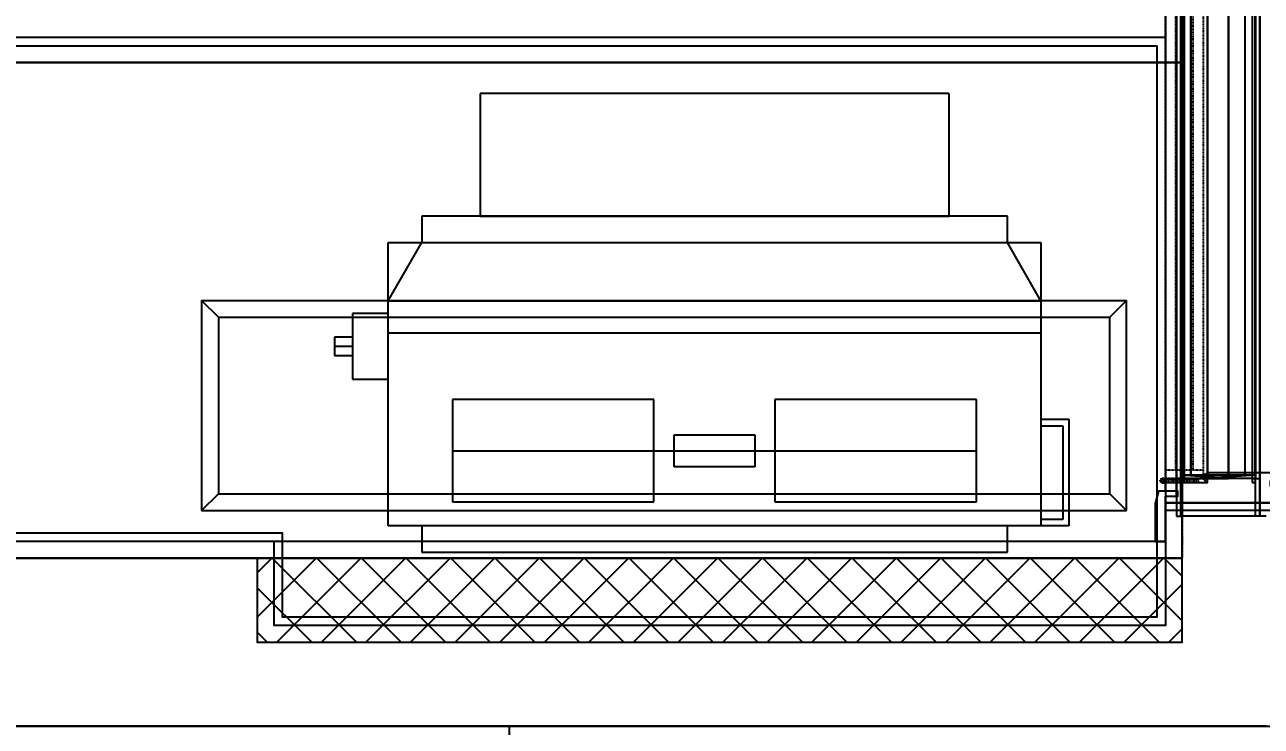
# Model space of a CAD drawing. Extents: x 11992 to 29481, y -6727 to 6811.
# Drawn here: x 15823 to 17294, y 431 to 1266 of the extents above; entities that cross this region are included whole.
import ezdxf

# ---------------------------------------------------------------- set-up
doc = ezdxf.new("R2010")
doc.units = 0
doc.header["$MEASUREMENT"] = 0
for name, pattern in [('ACAD_ISO03W100', [30, 12, -18]), ('DASH', [0.35, 0.25, -0.1]), ('DASHED', [19.05, 12.7, -6.35])]:
    doc.linetypes.add(name, pattern=pattern)
doc.layers.get('0').update_dxf_attribs({"color": 8, "linetype": 'CONTINUOUS'})
for name, color, linetype in [('DQ-BEAM-DASH', 8, 'DASHED'), ('FF-DOOR【门】', 8, 'CONTINUOUS'), ('FF-DOOR【门套】', 8, 'CONTINUOUS'), ('FF-FINISH【完成面】', 8, 'CONTINUOUS'), ('mat', 8, 'CONTINUOUS'), ('RC-FIN', 8, 'CONTINUOUS'), ('WALL', 8, 'CONTINUOUS')]:
    doc.layers.add(name, color=color, linetype=linetype)

# ---------------------------------------------------------------- blocks, each defined once
blk = doc.blocks.new('锁具横_现代风格')
at = {"layer": 'mat', "color": 252, "linetype": 'ACAD_ISO03W100', "ltscale": 2}
for p, q in [((-4099.2, 1604.7), (-4099.2, 1614.7)), ((-4045.2, 1614.7), (-4099.2, 1614.7)), ((-4045.2, 1614.7), (-4045.2, 1604.7)), ((-4089.6, 1601.7), (-4096.2, 1601.7)), ((-4054.8, 1601.7), (-4089.6, 1601.7)), ((-4087.2, 1599.3), (-4087.2, 1598.7)), ((-4085.7, 1597.2), (-4058.7, 1597.2)), ((-4084.2, 1597.2), (-4084.2, 1590.1)), ((-4083.9, 1589.8), (-4060.5, 1589.8)), ((-4060.2, 1597.2), (-4060.2, 1590.1)), ((-4057.2, 1598.7), (-4057.2, 1599.3)), ((-4048.2, 1601.7), (-4054.8, 1601.7)), ((-4183.9, 1571.2), (-4183.9, 1555)), ((-4183.9, 1571.2), (-4183.9, 1555)), ((-4060.2, 1571.2), (-4084.2, 1571.2)), ((-4060.2, 1571.2), (-4060.2, 1555)), ((-4060.2, 1555), (-4084.2, 1555))]:
    blk.add_line(p, q, dxfattribs=at)
for points in [[(-4084, 1589.8, -0.34884), (-4080.6, 1587.2), (-4080.6, 1571.2)], [(-4060.9, 1589.8, 0.311671), (-4063.8, 1587.2), (-4063.8, 1571.2)], [(-4180.6, 1571.4, -0.28759), (-4174.6, 1574.1, 0.060586), (-4164.5, 1573, -0.212877), (-4163.5, 1572.1)], [(-4180.6, 1554.8, 0.28759), (-4174.6, 1552.1, -0.060586), (-4164.5, 1553.2, 0.212877), (-4163.5, 1554.1)]]:
    blk.add_lwpolyline(points, format="xyb", dxfattribs=at)
for centre, radius, start, end in [((-4096.2, 1604.7), 3, 180, 270), ((-4048.2, 1604.7), 3, 270, 0), ((-4089.6, 1599.3), 2.4, 0, 90), ((-4085.7, 1598.7), 1.5, 180, 270), ((-4083.9, 1590.1), 0.3, 180, 270), ((-4060.5, 1590.1), 0.3, 270, 0), ((-4058.7, 1598.7), 1.5, 270, 0), ((-4054.8, 1599.3), 2.4, 90, 180), ((-4150.3, 1151.7), 420.9, 84.1517, 94.5775), ((-4096.7, 1594.7), 26.6, 246.1775, 298.0384), ((-4098.6, 1650.8), 80.9, 263.7444, 280.1567), ((-4137.3, 596.4), 976.3, 86.8799, 86.8872), ((-4150.3, 1974.5), 420.9, 265.4225, 275.8483), ((-4096.7, 1531.5), 26.6, 61.9616, 113.8225), ((-4098.6, 1475.4), 80.9, 79.8433, 96.2556)]:
    blk.add_arc(centre, radius, start, end, dxfattribs=at)
blk = doc.blocks.new('*U7')
at = {"layer": 'FF-DOOR【门】', "color": 8, "linetype": 'DASH', "ltscale": 0.5}
for p, q in [((-855.8, 50, 0), (-855.8, 48.6, 0)), ((-855.8, 50, 0), (-845.8, 50, 0)), ((-855.5, 48.3, 0), (-854.6, 48.3, 0)), ((-846.1, 48.3, 0), (-847, 48.3, 0)), ((-845.8, 50, 0), (-845.8, 48.6, 0)), ((-843.8, 45), (-843.8, 0)), ((-48, 45), (-48, 0)), ((-44, 50), (-44, 48.6)), ((-34, 50), (-44, 50)), ((-43.7, 48.3), (-42.8, 48.3)), ((-34.3, 48.3), (-35.2, 48.3)), ((-34, 50), (-34, 48.6)), ((-35.5, 38.9, 0), (-35.5, -0.1, 0)), ((-39.5, -3.1, 0), (-31.5, -3.1, 0)), ((-35.5, -0.1, 0), (-35.5, -7.1, 0))]:
    blk.add_line(p, q, dxfattribs=at)
for points in [[(-853.8, 45), (-703.8, 45)], [(-703.8, 0), (-853.8, 0), (-853.8, 45)], [(-703.8, 45), (-703.8, 40), (-699.8, 40), (-699.8, 45)], [(-699.8, 45), (-38, 45), (-38, 0), (-699.8, 0)], [(-48, 33), (-843.8, 33)], [(-843.8, 12), (-48, 12)]]:
    blk.add_lwpolyline(points, dxfattribs=at)
at = {"layer": 'FF-DOOR【门】', "color": 8, "linetype": 'DASH', "ltscale": 0.5, "elevation": 0}
blk.add_lwpolyline([(-851.8, 50), (-849.9, 50), (-849.9, 55.3), (-851.8, 55.3)], close=True, dxfattribs=at)
at = {"layer": 'FF-DOOR【门】', "color": 8, "linetype": 'DASH', "ltscale": 0.5}
for points in [[(-703.8, 40), (-699.8, 40), (-699.8, 45.5), (-703.8, 45.5)], [(-38.1, 50), (-39.9, 50), (-39.9, 55.3), (-38.1, 55.3)], [(-703.8, 5), (-699.8, 5), (-699.8, -0.5), (-703.8, -0.5)]]:
    blk.add_lwpolyline(points, close=True, dxfattribs=at)
at = {"layer": 'FF-DOOR【门】', "color": 8, "linetype": 'DASH', "ltscale": 0.5, "elevation": 0}
blk.add_lwpolyline([(-37.5, -0.9), (-37.5, 38.9), (-33.5, 38.9), (-33.5, -0.9)], dxfattribs=at)
at = {"layer": 'FF-DOOR【门】', "color": 8, "linetype": 'DASH', "ltscale": 0.5}
for radius in [3, 2.5]:
    blk.add_circle((-35.5, -3.1, 0), radius, dxfattribs=at)
for centre in [(-850.8, 48.8, 0), (-39, 48.8)]:
    blk.add_arc(centre, 3.84, 188.5071, 351.4929, dxfattribs=at)
for centre, major_axis in [((-855.5, 48.6, 0), (0.212, 0.212)), ((-846.1, 48.6, 0), (-0.212, 0.212))]:
    blk.add_ellipse(centre, major_axis=major_axis, ratio=1, start_param=2.356194, end_param=3.926991, dxfattribs=at)
at = {"layer": 'FF-DOOR【门】', "color": 8, "linetype": 'DASH', "ltscale": 0.5, "extrusion": (0, 0, -1)}
for centre, major_axis in [((-43.7, 48.6), (0.212, 0.212)), ((-34.3, 48.6), (-0.212, 0.212))]:
    blk.add_ellipse(centre, major_axis=major_axis, ratio=1, start_param=2.356194, end_param=3.926991, dxfattribs=at)
at = {"layer": 'FF-DOOR【门套】', "elevation": 0}
for points in [[(-914.8, 140), (-860.8, 140), (-860.8, 125), (-854.8, 125), (-854.8, 140), (-854.8, 148), (-869.8, 152), (-869.8, 152), (-914.8, 152), (-914.8, 140)], [(-844.8, 140), (-854.8, 140), (-854.8, 125), (-860.8, 125), (-860.8, 140), (-880.8, 140), (-880.8, 0), (-872.8, 0), (-872.8, 15), (-866.8, 15), (-866.8, 0), (-856.8, 0), (-856.8, 50), (-844.8, 50), (-844.8, 140)], [(-926.8, 0), (-872.8, 0), (-872.8, 15), (-866.8, 15), (-866.8, 0), (-866.8, -8), (-881.8, -12), (-881.8, -12), (-926.8, -12), (-926.8, 0)]]:
    blk.add_lwpolyline(points, dxfattribs=at)
at = {"layer": 'FF-DOOR【门套】'}
for points in [[(25, 140), (-29, 140), (-29, 125), (-35, 125), (-35, 140), (-35, 148), (-20, 152), (-20, 152), (25, 152), (25, 140)], [(-45, 140), (-35, 140), (-35, 125), (-29, 125), (-29, 140), (-9, 140), (-9, 0), (-17, 0), (-17, 15), (-23, 15), (-23, 0), (-33, 0), (-33, 50), (-45, 50), (-45, 140)], [(37, 0), (-17, 0), (-17, 15), (-23, 15), (-23, 0), (-23, -8), (-8, -12), (-8, -12), (37, -12), (37, 0)]]:
    blk.add_lwpolyline(points, dxfattribs=at)
at = {"layer": 'FF-DOOR【门套】', "elevation": 0}
blk.add_lwpolyline([(-880.8, 0), (-889.8, 0), (-889.8, 140), (-880.8, 140)], close=True, dxfattribs=at)
at = {"layer": 'FF-DOOR【门套】'}
blk.add_lwpolyline([(0, 0), (-9, 0), (-9, 140), (0, 140)], close=True, dxfattribs=at)
at = {"layer": 'FF-DOOR【门】', "color": 8, "linetype": 'DASH', "ltscale": 0.5, "rotation": 180}
blk.add_blockref('锁具横_现代风格', (-4861.2, 1659.7), dxfattribs=at)
at = {"layer": 'FF-DOOR【门】', "color": 8, "linetype": 'DASH', "ltscale": 0.5, "xscale": -1}
blk.add_blockref('锁具横_现代风格', (-4861.2, -1614.7), dxfattribs=at)
blk = doc.blocks.new('A$C2b21d56d')
at = {"layer": 'WALL'}
h = blk.add_hatch(dxfattribs=at)
h.set_pattern_fill('ANSI37', color=8, scale=300)
h.set_pattern_definition([(45, (-131553.24, 49235.61), (-26.516504, 26.516504), []), (135, (-131553.24, 49235.61), (-26.516504, -26.516504), [])])
h.paths.add_polyline_path([(0, 0), (-1100, 0), (-1100, -100), (0, -100)])
blk.add_lwpolyline([(0, 0), (-1100, 0), (-1100, -100), (0, -100)], close=True, dxfattribs=at)
blk = doc.blocks.new('MB-B')
at = {"layer": 'DQ-BEAM-DASH', "ltscale": 0.01}
for p in [(-12900, 8000), (-14000, 5000)]:
    blk.add_line(p, (-12900, 5000), dxfattribs=at)

msp = doc.modelspace()

# ---------------------------------------------------------------- linework, layer by layer
for p, q in [((17199.6, 630.6, -2440.4), (17199.6, 3630.6, -2440.4)), ((17199.6, 630.6, 559.6), (17199.6, 1700.6, 559.6)), ((17199.6, 630.6, -2440.4), (17199.6, 1700.6, -2440.4)), ((17199.6, 630.6, -2440.4), (17199.6, 1700.6, -2440.4)), ((17199.6, 630.6, -2640.4), (17199.6, 1700.6, -2640.4)), ((17192.4, 1579.3, -241.6), (17192.7, 680.8, -240.6)), ((17192.7, 1580.5, -240.5), (17192.7, 680.7, -240.5)), ((17192.8, 1580.6, -240.4), (17192.8, 680.6, -240.4)), ((17197.8, 1580.6, -240.4), (17197.8, 680.6, -240.4)), ((17199.6, 1580.4, -2440.4), (17199.6, 680.6, -2440.4)), ((17199.6, 680.6, -240.4), (17199.6, 1580.4, -240.4)), ((17286.9, 680.6, -240.4), (17286.9, 1580.6, -240.4)), ((17291.8, 680.6, -240.4), (17291.8, 1580.6, -240.4)), ((17292, 680.8, -240.6), (17292, 1580.4, -240.6)), ((17292.2, 1579.3, -241.6), (17292, 680.8, -240.6)), ((17192.4, 1536.7, -280.9), (17192.4, 724.5, -280.9)), ((17192.6, 1536, -281.6), (17192.6, 725.2, -281.6)), ((17192.7, 1535.8, -281.8), (17192.7, 725.4, -281.8)), ((17192.8, 1535.7, -281.8), (17192.8, 725.4, -281.8)), ((17197.8, 1540.7, -277.2), (17197.8, 720.5, -277.2)), ((17197.8, 1172.3, -281.8), (17197.8, 1535.7, -281.8)), ((17197.8, 1535.7, -281.8), (17197.8, 1172.3, -281.8)), ((17197.8, 1531.8, -284.8), (17197.8, 729.4, -284.8)), ((17197.8, 1531.8, -2440.4), (17197.8, 729.4, -2440.4)), ((17197.8, 729.4, -285.3), (17197.8, 1531.8, -285.3)), ((17201.8, 720.5, -277.2), (17201.8, 1540.7, -277.2)), ((17209.7, 729.4, -284.8), (17209.7, 1531.8, -284.8)), ((17209.7, 1531.8, -2440.4), (17209.7, 729.4, -2440.4)), ((17229.9, 725.4, -281.8), (17229.9, 1535.7, -281.8)), ((17229.9, 1535.7, -285.3), (17229.9, 729.4, -285.3)), ((17229.9, 1531.8, -285.3), (17229.9, 729.4, -285.3)), ((17254.7, 1535.7, -285.3), (17254.7, 729.4, -285.3)), ((17254.7, 1535.7, -281.8), (17254.7, 725.4, -281.8)), ((17254.7, 1535.7, -281.8), (17254.7, 725.4, -281.8)), ((17254.7, 729.4, -285.3), (17254.7, 1531.8, -285.3)), ((17274.2, 1531.8, -284.8), (17274.2, 729.4, -284.8)), ((17274.2, 1531.8, -2440.4), (17274.2, 729.4, -2440.4)), ((17282.8, 1540.7, -277.2), (17282.8, 720.5, -277.2)), ((17282.8, 1535.7, -281.8), (17282.8, 725.4, -281.8)), ((17282.8, 1535.7, -281.8), (17286.9, 1172.3, -281.8)), ((17282.8, 1535.7, -281.8), (17286.9, 1172.3, -281.8)), ((17286.2, 1531.8, -2440.4), (17286.2, 729.4, -2440.4)), ((17286.2, 729.4, -284.8), (17286.2, 1531.8, -284.8)), ((17286.9, 720.5, -277.2), (17286.9, 1540.7, -277.2)), ((17286.9, 1535.7, -281.8), (17286.9, 1172.3, -281.8)), ((17286.9, 1172.3, -281.8), (17286.9, 1535.7, -281.8)), ((17286.9, 1531.8, -285.3), (17286.9, 729.4, -285.3)), ((17291.8, 1535.7, -281.8), (17291.8, 725.4, -281.8)), ((17292, 1535.9, -281.7), (17292, 725.3, -281.7)), ((17292.1, 724.9, -281.3), (17292.1, 1536.3, -281.3)), ((17201.3, 1486, -281.8), (17197.8, 1172.3, -281.8)), ((17201.3, 1486, -281.8), (17197.8, 1172.3, -281.8)), ((17201.8, 1478.1, -281.8), (17201.8, 725.4, -281.8)), ((17199.6, 1220.6, -40.4), (14399.6, 1220.6, -40.4)), ((17199.6, 1220.6, -40.4), (14399.6, 1220.6, -40.4)), ((14399.6, 1220.6, 379.6), (17199.6, 1220.6, 379.6)), ((17199.6, 630.6, -40.4), (17199.6, 1220.6, -40.4)), ((17199.6, 630.6, 379.6), (17199.6, 1220.6, 379.6)), ((17199.6, 1220.6, -40.4), (17199.6, 1220.6, 379.6)), ((16922, 1183.6, -35.4), (16364.8, 1183.6, -35.4)), ((16364.8, 1183.6, -35.4), (16364.8, 1037.8, -35.4)), ((16922, 1183.6, 264.6), (16364.8, 1183.6, 264.6)), ((16364.8, 1183.6, 264.6), (16364.8, 1037.8, 264.6)), ((16364.8, 1183.6, -35.4), (16364.8, 1183.6, 264.6)), ((16922, 1183.6, -35.4), (16922, 1037.8, -35.4)), ((16922, 1183.6, 264.6), (16922, 1037.8, 264.6)), ((16922, 1183.6, -35.4), (16922, 1183.6, 264.6)), ((17197.8, 1172.3, -281.8), (17197.8, 725.4, -281.8)), ((17286.9, 1172.3, -281.8), (17286.9, 725.4, -281.8)), ((16991.7, 1037.8, -35.4), (16295.2, 1037.8, -35.4)), ((16295.2, 1037.8, -35.4), (16295.2, 1006.5, -35.4)), ((16991.7, 1037.8, 264.6), (16295.2, 1037.8, 264.6)), ((16295.2, 1037.8, 264.6), (16295.2, 1006.5, 264.6)), ((16295.2, 1037.8, -35.4), (16295.2, 1037.8, 264.6)), ((16364.8, 1037.8, -35.4), (16922, 1037.8, -35.4)), ((16364.8, 1037.8, 264.6), (16922, 1037.8, 264.6)), ((16364.8, 1037.8, -35.4), (16364.8, 1037.8, 264.6)), ((16922, 1037.8, -35.4), (16922, 1037.8, 264.6)), ((16991.7, 1006.5, -35.4), (16991.7, 1037.8, -35.4)), ((16991.7, 1006.5, 264.6), (16991.7, 1037.8, 264.6)), ((16991.7, 1037.8, -35.4), (16991.7, 1037.8, 264.6)), ((16255.4, 669, -35.4), (16255.4, 1006.5, -35.4)), ((16255.4, 1006.5, -35.4), (17031.4, 1006.5, -35.4)), ((16255.4, 669, 264.6), (16255.4, 1006.5, 264.6)), ((16255.4, 1006.5, 264.6), (17031.4, 1006.5, 264.6)), ((16255.4, 1006.5, -35.4), (16255.4, 1006.5, 264.6)), ((16255.4, 936.9, 264.6), (16295.2, 1006.5, 264.6)), ((16295.2, 1006.5, -35.4), (16295.2, 1006.5, 264.6)), ((16991.7, 1006.5, -35.4), (16991.7, 1006.5, 264.6)), ((17031.4, 936.9, 264.6), (16991.7, 1006.5, 264.6)), ((17031.4, 1006.5, -35.4), (17031.4, 669, -35.4)), ((17031.4, 1006.5, 264.6), (17031.4, 669, 264.6)), ((17031.4, 1006.5, -35.4), (17031.4, 1006.5, 264.6)), ((16033.4, 937.3, -35.4), (16033.4, 687.3, -35.4)), ((16033.4, 937.3, -35.4), (17133.4, 937.3, -35.4)), ((16033.4, 937.3, -55.4), (16033.4, 687.3, -55.4)), ((16033.4, 937.3, -55.4), (17133.4, 937.3, -55.4)), ((16033.4, 937.3, -35.4), (16033.4, 937.3, -55.4)), ((16033.4, 937.3, -55.4), (16053.4, 917.3, -55.4)), ((16255.4, 936.9, -35.4), (17031.4, 936.9, -35.4)), ((16255.4, 936.9, 264.6), (17031.4, 936.9, 264.6)), ((16255.4, 936.9, -35.4), (16255.4, 936.9, 264.6)), ((17031.4, 936.9, -35.4), (17031.4, 936.9, 264.6)), ((17133.4, 937.3, -55.4), (17113.4, 917.3, -55.4)), ((17133.4, 687.3, -35.4), (17133.4, 937.3, -35.4)), ((17133.4, 687.3, -55.4), (17133.4, 937.3, -55.4)), ((17133.4, 937.3, -35.4), (17133.4, 937.3, -55.4)), ((16053.4, 917.3, -35.4), (16053.4, 707.3, -35.4)), ((16053.4, 917.3, -35.4), (17113.4, 917.3, -35.4)), ((16053.4, 917.3, -55.4), (16053.4, 707.3, -55.4)), ((16053.4, 917.3, -55.4), (17113.4, 917.3, -55.4)), ((16053.4, 917.3, -35.4), (16053.4, 917.3, -55.4)), ((16255.4, 921.9, -35.4), (16212.8, 921.9, -35.4)), ((16212.8, 921.9, -35.4), (16212.8, 843.8, -35.4)), ((16255.4, 921.9, 264.6), (16212.8, 921.9, 264.6)), ((16212.8, 921.9, 264.6), (16212.8, 843.8, 264.6)), ((16212.8, 921.9, -35.4), (16212.8, 921.9, 264.6)), ((16255.4, 921.9, -35.4), (16255.4, 921.9, 264.6)), ((17113.4, 707.3, -35.4), (17113.4, 917.3, -35.4)), ((17113.4, 707.3, -55.4), (17113.4, 917.3, -55.4)), ((17113.4, 917.3, -35.4), (17113.4, 917.3, -55.4)), ((16255.4, 898.8, -35.4), (17031.4, 898.8, -35.4)), ((16255.4, 898.8, 264.6), (17031.4, 898.8, 264.6)), ((16255.4, 898.8, -35.4), (16255.4, 898.8, 264.6)), ((17031.4, 898.8, -35.4), (17031.4, 898.8, 264.6)), ((16212.8, 893.8, -35.4), (16191.5, 893.8, -35.4)), ((16191.5, 893.8, -35.4), (16191.5, 871.9, -35.4)), ((16212.8, 893.8, 264.6), (16191.5, 893.8, 264.6)), ((16191.5, 893.8, 264.6), (16191.5, 871.9, 264.6)), ((16191.5, 893.8, -35.4), (16191.5, 893.8, 264.6)), ((16191.5, 882.8, -35.4), (16212.8, 882.8, -35.4)), ((16191.5, 882.8, 264.6), (16212.8, 882.8, 264.6)), ((16191.5, 882.8, -35.4), (16191.5, 882.8, 264.6)), ((16212.8, 893.8, -35.4), (16212.8, 893.8, 264.6)), ((16212.8, 882.8, -35.4), (16212.8, 882.8, 264.6)), ((16191.5, 871.9, -35.4), (16212.8, 871.9, -35.4)), ((16191.5, 871.9, 264.6), (16212.8, 871.9, 264.6)), ((16191.5, 871.9, -35.4), (16191.5, 871.9, 264.6)), ((16212.8, 871.9, -35.4), (16212.8, 871.9, 264.6)), ((16212.8, 843.8, -35.4), (16255.4, 843.8, -35.4)), ((16212.8, 843.8, 264.6), (16255.4, 843.8, 264.6)), ((16212.8, 843.8, -35.4), (16212.8, 843.8, 264.6)), ((16255.4, 843.8, -35.4), (16255.4, 843.8, 264.6)), ((16571.4, 819.5, -35.4), (16331.7, 819.5, -35.4)), ((16331.7, 819.5, -35.4), (16331.7, 697.6, -35.4)), ((16571.4, 819.5, 264.6), (16331.7, 819.5, 264.6)), ((16331.7, 819.5, 264.6), (16331.7, 697.6, 264.6)), ((16331.7, 819.5, -35.4), (16331.7, 819.5, 264.6)), ((16571.4, 697.6, -35.4), (16571.4, 819.5, -35.4)), ((16571.4, 697.6, 264.6), (16571.4, 819.5, 264.6)), ((16571.4, 819.5, -35.4), (16571.4, 819.5, 264.6)), ((16571.4, 819.5, -35.4), (16571.4, 819.5, 264.6)), ((16955.1, 819.5, -35.4), (16715.3, 819.5, -35.4)), ((16715.3, 819.5, -35.4), (16715.3, 697.6, -35.4)), ((16955.1, 819.5, 264.6), (16715.3, 819.5, 264.6)), ((16715.3, 819.5, 264.6), (16715.3, 697.6, 264.6)), ((16715.3, 819.5, -35.4), (16715.3, 819.5, 264.6)), ((16955.1, 697.6, -35.4), (16955.1, 819.5, -35.4)), ((16955.1, 697.6, 264.6), (16955.1, 819.5, 264.6)), ((16955.1, 819.5, -35.4), (16955.1, 819.5, 264.6)), ((17031.4, 796, -35.4), (17064.7, 796, -35.4)), ((17031.4, 796, 264.6), (17064.7, 796, 264.6)), ((17031.4, 796, -35.4), (17031.4, 796, 264.6)), ((17064.7, 796, -35.4), (17064.7, 669, -35.4)), ((17064.7, 796, 264.6), (17064.7, 669, 264.6)), ((17064.7, 796, -35.4), (17064.7, 796, 264.6)), ((17031.4, 788.1, -35.4), (17057.6, 788.1, -35.4)), ((17031.4, 788.1, 264.6), (17057.6, 788.1, 264.6)), ((17031.4, 788.1, -35.4), (17031.4, 788.1, 264.6)), ((17057.6, 788.1, -35.4), (17057.6, 676.8, -35.4)), ((17057.6, 788.1, 264.6), (17057.6, 676.8, 264.6)), ((17057.6, 788.1, -35.4), (17057.6, 788.1, 264.6)), ((16595.4, 739.5, -35.4), (16595.4, 777.6, -35.4)), ((16595.4, 777.6, -35.4), (16691.3, 777.6, -35.4)), ((16595.4, 739.5, 264.6), (16595.4, 777.6, 264.6)), ((16595.4, 777.6, 264.6), (16691.3, 777.6, 264.6)), ((16595.4, 777.6, -35.4), (16595.4, 777.6, 264.6)), ((16691.3, 777.6, -35.4), (16691.3, 739.5, -35.4)), ((16691.3, 777.6, 264.6), (16691.3, 739.5, 264.6)), ((16691.3, 777.6, -35.4), (16691.3, 777.6, 264.6)), ((16331.7, 758.5, -35.4), (16955.1, 758.5, -35.4)), ((16331.7, 758.5, 264.6), (16955.1, 758.5, 264.6)), ((16331.7, 758.5, -35.4), (16331.7, 758.5, 264.6)), ((16955.1, 758.5, -35.4), (16955.1, 758.5, 264.6)), ((16691.3, 739.5, -35.4), (16595.4, 739.5, -35.4)), ((16691.3, 739.5, 264.6), (16595.4, 739.5, 264.6)), ((16595.4, 739.5, -35.4), (16595.4, 739.5, 264.6)), ((16595.4, 739.5, -35.4), (16595.4, 739.5, 264.6)), ((16691.3, 739.5, -35.4), (16691.3, 739.5, 264.6)), ((17192.7, 725.3, -2440.4), (17192.4, 724.7, -2440.4)), ((17192.6, 725.2, -281.6), (17192.4, 724.7, -281.1)), ((17192.4, 724.7, -2440.4), (17192.4, 724.7, -281.1)), ((17192.4, 724.7, -281.1), (17192.4, 724.5, -280.9)), ((17192.4, 724.7, -2440.4), (17192.7, 680.8, -2440.4)), ((17192.7, 725.3, -281.7), (17192.6, 725.2, -281.6)), ((17192.8, 725.4, -2440.4), (17192.7, 725.4, -2440.4)), ((17192.7, 725.4, -281.8), (17192.7, 725.3, -281.7)), ((17192.8, 725.4, -281.8), (17192.7, 725.4, -281.8)), ((17192.7, 725.4, -2440.4), (17192.7, 725.4, -281.8)), ((17192.7, 725.4, -2440.4), (17192.7, 725.3, -2440.4)), ((17192.7, 725.3, -2440.4), (17192.7, 725.3, -281.7)), ((17192.8, 725.4, -2440.4), (17197.8, 725.4, -2440.4)), ((17192.8, 725.4, -2440.4), (17192.8, 725.4, -281.8)), ((17197.8, 725.4, -281.8), (17192.8, 725.4, -281.8)), ((17209.7, 729.4, -284.8), (17197.8, 729.4, -284.8)), ((17197.8, 725.4, -2440.4), (17197.8, 729.4, -2440.4)), ((17197.8, 729.4, -2440.4), (17254.7, 729.4, -2440.4)), ((17197.8, 729.4, -284.8), (17197.8, 729.4, -2440.4)), ((17197.8, 725.4, -285.3), (17197.8, 729.4, -285.3)), ((17209.7, 729.4, -2440.4), (17197.8, 729.4, -2440.4)), ((17197.8, 729.4, -285.3), (17197.8, 729.4, -2440.4)), ((17197.8, 729.4, -285.3), (17198, 729.4, -285.3)), ((17197.8, 725.4, -1314.1), (17197.8, 725.4, -2440.4)), ((17197.8, 725.4, -2440.4), (17201.8, 725.4, -2440.4)), ((17197.8, 725.4, -281.8), (17201.8, 725.4, -281.8)), ((17197.8, 725.4, -281.8), (17197.8, 725.4, -285.3)), ((17197.8, 725.4, -281.8), (17197.8, 725.4, -1198.1)), ((17197.8, 725.4, -285.3), (17197.8, 725.4, -1314.1)), ((17197.8, 725.4, -285.3), (17201.8, 725.4, -285.3)), ((17201.8, 725.4, -285.3), (17197.8, 725.4, -1198.1)), ((17197.8, 725.4, -1314.1), (17201.8, 725.4, -285.3)), ((17254.7, 725.4, -285.3), (17198, 729.4, -285.3)), ((17254.7, 729.4, -285.3), (17198, 729.4, -285.3)), ((17198, 729.4, -285.3), (17254.7, 729.4, -285.3)), ((17254.7, 725.4, -285.3), (17201.8, 725.4, -285.3)), ((17201.8, 725.4, -2440.4), (17254.7, 725.4, -2440.4)), ((17201.8, 725.4, -285.3), (17201.8, 725.4, -285.3)), ((17201.8, 725.4, -281.8), (17201.8, 725.4, -285.3)), ((17201.8, 725.4, -2440.4), (17201.8, 720.5, -2440.4)), ((17201.8, 725.4, -281.8), (17254.7, 725.4, -281.8)), ((17201.8, 725.4, -2440.4), (17201.8, 725.4, -285.3)), ((17209.7, 729.4, -284.8), (17209.7, 729.4, -2440.4)), ((17286.6, 729.4, -285.3), (17229.9, 725.4, -285.3)), ((17286.6, 729.4, -285.3), (17229.9, 729.4, -285.3)), ((17229.9, 725.4, -285.3), (17229.9, 729.4, -285.3)), ((17286.9, 729.4, -2440.4), (17229.9, 729.4, -2440.4)), ((17229.9, 729.4, -285.3), (17229.9, 729.4, -2440.4)), ((17229.9, 729.4, -2440.4), (17229.9, 725.4, -2440.4)), ((17286.9, 729.4, -285.3), (17229.9, 729.4, -285.3)), ((17229.9, 725.4, -285.3), (17229.9, 725.4, -2440.4)), ((17229.9, 725.4, -285.3), (17229.9, 725.4, -281.8)), ((17282.8, 725.4, -285.3), (17229.9, 725.4, -285.3)), ((17282.8, 725.4, -2440.4), (17229.9, 725.4, -2440.4)), ((17282.8, 725.4, -281.8), (17229.9, 725.4, -281.8)), ((17229.9, 725.4, -2440.4), (17229.9, 725.4, -281.8)), ((17254.7, 725.4, -285.3), (17254.7, 729.4, -285.3)), ((17254.7, 729.4, -2440.4), (17254.7, 725.4, -2440.4)), ((17254.7, 729.4, -2440.4), (17254.7, 729.4, -285.3)), ((17254.7, 725.4, -2440.4), (17254.7, 725.4, -285.3)), ((17254.7, 725.4, -285.3), (17254.7, 725.4, -281.8)), ((17254.7, 725.4, -2440.4), (17254.7, 725.4, -281.8)), ((17274.2, 729.4, -284.8), (17274.2, 729.4, -2440.4)), ((17286.2, 729.4, -2440.4), (17274.2, 729.4, -2440.4)), ((17286.2, 729.4, -284.8), (17274.2, 729.4, -284.8)), ((17282.8, 725.4, -281.8), (17286.9, 725.4, -281.8)), ((17282.8, 725.4, -281.8), (17282.8, 725.4, -282.1)), ((17282.8, 725.4, -282.1), (17282.8, 725.4, -285.3)), ((17282.8, 725.4, -285.3), (17282.8, 725.4, -285.3)), ((17282.8, 725.4, -2440.4), (17286.9, 725.4, -2440.4)), ((17282.8, 725.4, -2440.4), (17282.8, 720.5, -2440.4)), ((17282.8, 725.4, -285.3), (17282.8, 725.4, -2440.4)), ((17282.8, 725.4, -285.3), (17286.9, 725.4, -1198.1)), ((17286.9, 725.4, -285.3), (17282.8, 725.4, -285.3)), ((17282.8, 725.4, -285.3), (17286.9, 725.4, -1314.1)), ((17286.2, 729.4, -284.8), (17286.2, 729.4, -2440.4)), ((17286.9, 729.4, -285.3), (17286.6, 729.4, -285.3)), ((17286.9, 729.4, -2440.4), (17286.9, 725.4, -2440.4)), ((17286.9, 729.4, -285.3), (17286.9, 725.4, -285.3)), ((17286.9, 729.4, -285.3), (17286.9, 729.4, -2440.4)), ((17286.9, 725.4, -2440.4), (17286.9, 725.4, -1314.1)), ((17286.9, 725.4, -2440.4), (17291.8, 725.4, -2440.4)), ((17286.9, 725.4, -281.8), (17286.9, 725.4, -285.3)), ((17286.9, 725.4, -281.8), (17291.8, 725.4, -281.8)), ((17286.9, 725.4, -285.3), (17286.9, 725.4, -1314.1)), ((17286.9, 725.4, -285.3), (17286.9, 725.4, -1198.1)), ((17291.8, 725.4, -281.8), (17291.8, 725.4, -2440.4)), ((17291.8, 725.4, -281.8), (17292, 725.3, -281.7)), ((17291.8, 725.4, -2440.4), (17292, 725.3, -2440.4)), ((17292, 725.3, -281.7), (17292, 725.3, -2440.4)), ((17292.1, 724.9, -2440.4), (17292, 725.3, -2440.4)), ((17292, 725.3, -281.7), (17292.1, 724.9, -281.3)), ((17292.1, 724.9, -2440.4), (17292, 680.8, -2440.4)), ((17292.1, 724.9, -281.3), (17292.1, 724.9, -2440.4)), ((16033.4, 687.3, -55.4), (16053.4, 707.3, -55.4)), ((16053.4, 707.3, -35.4), (17113.4, 707.3, -35.4)), ((16053.4, 707.3, -55.4), (17113.4, 707.3, -55.4)), ((16053.4, 707.3, -35.4), (16053.4, 707.3, -55.4)), ((17113.4, 707.3, -35.4), (17113.4, 707.3, -55.4)), ((17133.4, 687.3, -55.4), (17113.4, 707.3, -55.4)), ((17197.8, 680.6, -2440.4), (17197.8, 720.5, -2440.4)), ((17197.8, 720.5, -2440.4), (17197.8, 720.5, -277.2)), ((17197.8, 720.5, -2440.4), (17201.8, 720.5, -2440.4)), ((17201.8, 720.5, -277.2), (17197.8, 720.5, -277.2)), ((17201.8, 720.5, -277.2), (17201.8, 720.5, -2440.4)), ((17282.8, 720.5, -277.2), (17286.9, 720.5, -277.2)), ((17282.8, 720.5, -277.2), (17282.8, 720.5, -2440.4)), ((17286.9, 720.5, -2440.4), (17282.8, 720.5, -2440.4)), ((17286.9, 720.5, -277.2), (17286.9, 720.5, -2440.4)), ((17286.9, 680.6, -2440.4), (17286.9, 720.5, -2440.4)), ((16331.7, 697.6, -35.4), (16571.4, 697.6, -35.4)), ((16331.7, 697.6, 264.6), (16571.4, 697.6, 264.6)), ((16331.7, 697.6, -35.4), (16331.7, 697.6, 264.6)), ((16571.4, 697.6, -35.4), (16571.4, 697.6, 264.6)), ((16715.3, 697.6, -35.4), (16955.1, 697.6, -35.4)), ((16715.3, 697.6, 264.6), (16955.1, 697.6, 264.6)), ((16715.3, 697.6, -35.4), (16715.3, 697.6, 264.6)), ((16955.1, 697.6, -35.4), (16955.1, 697.6, 264.6)), ((16955.1, 697.6, -35.4), (16955.1, 697.6, 264.6)), ((16033.4, 687.3, -35.4), (17133.4, 687.3, -35.4)), ((16033.4, 687.3, -55.4), (17133.4, 687.3, -55.4)), ((16033.4, 687.3, -35.4), (16033.4, 687.3, -55.4)), ((17057.6, 676.8, -35.4), (17031.4, 676.8, -35.4)), ((17057.6, 676.8, 264.6), (17031.4, 676.8, 264.6)), ((17031.4, 676.8, -35.4), (17031.4, 676.8, 264.6)), ((17057.6, 676.8, -35.4), (17057.6, 676.8, 264.6)), ((17133.4, 687.3, -35.4), (17133.4, 687.3, -55.4)), ((17192.7, 680.8, -240.6), (17192.7, 680.7, -240.5)), ((17192.7, 680.8, -2440.4), (17192.7, 680.8, -240.6)), ((17192.7, 680.8, -2440.4), (17192.8, 680.6, -2440.4)), ((17192.7, 680.7, -240.5), (17192.8, 680.6, -240.4)), ((17192.8, 680.6, -2440.4), (17192.8, 680.6, -240.4)), ((17192.8, 680.6, -2440.4), (17197.8, 680.6, -2440.4)), ((17192.8, 680.6, -240.4), (17197.8, 680.6, -240.4)), ((17197.8, 680.6, -2440.4), (17197.8, 680.6, -240.4)), ((17299.6, 680.6, -2440.4), (17199.6, 680.6, -2440.4)), ((17299.6, 680.6, -240.4), (17199.6, 680.6, -240.4)), ((17199.6, 630.6, -2440.4), (17199.6, 680.6, -2440.4)), ((17199.6, 680.6, -2440.4), (17199.6, 680.6, -240.4)), ((17291.8, 680.6, -240.4), (17286.9, 680.6, -240.4)), ((17291.8, 680.6, -2440.4), (17286.9, 680.6, -2440.4)), ((17286.9, 680.6, -2440.4), (17286.9, 680.6, -240.4)), ((17292, 680.8, -2440.4), (17291.8, 680.6, -2440.4)), ((17292, 680.8, -240.6), (17291.8, 680.6, -240.4)), ((17291.8, 680.6, -240.4), (17291.8, 680.6, -2440.4)), ((17292, 680.8, -240.6), (17292, 680.8, -2440.4)), ((17031.4, 669, -35.4), (16255.4, 669, -35.4)), ((17031.4, 669, 264.6), (16255.4, 669, 264.6)), ((16255.4, 669, -35.4), (16255.4, 669, 264.6)), ((16255.4, 669, -35.4), (16255.4, 669, 264.6)), ((16295.2, 669, -35.4), (16295.2, 637.7, -35.4)), ((16295.2, 669, 264.6), (16295.2, 637.7, 264.6)), ((16295.2, 669, -35.4), (16295.2, 669, 264.6)), ((16991.7, 637.7, -35.4), (16991.7, 669, -35.4)), ((16991.7, 637.7, 264.6), (16991.7, 669, 264.6)), ((16991.7, 669, -35.4), (16991.7, 669, 264.6)), ((17064.7, 669, -35.4), (17031.4, 669, -35.4)), ((17064.7, 669, 264.6), (17031.4, 669, 264.6)), ((17031.4, 669, -35.4), (17031.4, 669, 264.6)), ((17031.4, 669, -35.4), (17031.4, 669, 264.6)), ((17064.7, 669, -35.4), (17064.7, 669, 264.6)), ((16295.2, 637.7, -35.4), (16991.7, 637.7, -35.4)), ((16295.2, 637.7, 264.6), (16991.7, 637.7, 264.6)), ((16295.2, 637.7, -35.4), (16295.2, 637.7, 264.6)), ((16991.7, 637.7, -35.4), (16991.7, 637.7, 264.6)), ((17199.6, 630.6, 559.6), (14399.6, 630.6, 559.6)), ((17199.6, 630.6, 379.6), (14399.6, 630.6, 379.6)), ((17199.6, 630.6, -40.4), (14399.6, 630.6, -40.4)), ((14399.6, 630.6, 379.6), (17199.6, 630.6, 379.6)), ((17199.6, 630.6, -2440.4), (14399.6, 630.6, -2440.4)), ((14399.6, 630.6, 559.6), (17199.6, 630.6, 559.6)), ((17199.6, 630.6, -2440.4), (14399.6, 630.6, -2440.4)), ((17199.6, 630.6, -2440.4), (14399.6, 630.6, -2440.4)), ((17199.6, 630.6, -2640.4), (14399.6, 630.6, -2640.4)), ((17199.6, 630.6, 559.6), (17199.6, 630.6, 379.6)), ((17199.6, 630.6, -40.4), (17199.6, 630.6, 379.6)), ((17199.6, 630.6, 559.6), (17199.6, 630.6, -2440.4)), ((17199.6, 630.6, -2440.4), (17199.6, 630.6, -2640.4)), ((12599.6, 430.6, -40.4), (19099.6, 430.6, -40.4)), ((12599.6, 430.6, 379.6), (19099.6, 430.6, 379.6)), ((17299.6, 430.6, 559.6), (14099.6, 430.6, 559.6)), ((17299.6, 430.6, 379.6), (14099.6, 430.6, 379.6)), ((17299.6, 430.6, 559.6), (14099.6, 430.6, 559.6)), ((17299.6, 430.6, -2440.4), (14099.6, 430.6, -2440.4)), ((17299.6, 430.6, -2440.4), (14099.6, 430.6, -2440.4)), ((17299.6, 430.6, -2640.4), (14099.6, 430.6, -2640.4)), ((16399.6, 430.6, -2440.4), (14899.6, 430.6, -2440.4)), ((17299.6, 430.6, -2440.4), (16399.6, 430.6, -2440.4)), ((16399.6, -669.4, -2440.4), (16399.6, 430.6, -2440.4))]:
    msp.add_line(p, q)
at = {"layer": 'FF-FINISH【完成面】', "elevation": 0}
msp.add_lwpolyline([(16119.6, 650.5), (14419.6, 650.5), (14419.6, 4210.5), (17179.6, 4210.5), (17179.6, 1589.4)], dxfattribs=at)
at = {"layer": 'FF-FINISH【完成面】', "linetype": 'ByBlock', "elevation": 0}
msp.add_lwpolyline([(17179.6, 650.5), (16119.6, 650.5)], dxfattribs=at)
at = {"layer": 'RC-FIN', "linetype": 'ByBlock'}
msp.add_line((17179.6, 1540.4, 0), (17179.6, 706.5, 0), dxfattribs=at)
at = {"layer": 'RC-FIN', "linetype": 'ByBlock', "elevation": 0}
msp.add_lwpolyline([(14459.6, 1250.5), (17179.6, 1250.5), (17179.6, 550.5), (16119.6, 550.5), (16119.6, 650.5), (14419.6, 650.5), (14419.6, 1250.5), (14459.6, 1250.5)], dxfattribs=at)
msp.add_lwpolyline([(14459.6, 1240.5), (17169.6, 1240.5), (17169.6, 560.5), (16129.6, 560.5), (16129.6, 660.5), (14429.6, 660.5), (14429.6, 1240.5)], close=True, dxfattribs=at)
at = {"layer": 'WALL'}
for p, q in [((17299.6, 680.5), (17199.6, 680.5)), ((17199.6, 630.5), (17199.6, 680.5)), ((16099.6, 530.5), (17199.6, 530.5)), ((14899.6, 430.5), (17299.6, 430.5))]:
    msp.add_line(p, q, dxfattribs=at)

# ---------------------------------------------------------------- block references
msp.add_blockref('MB-B', (30099.6, -4369.5))
at = {"rotation": 270}
msp.add_blockref('*U7', (17179.6, 687.5), dxfattribs=at)
at = {"layer": 'WALL', "linetype": 'ByBlock'}
msp.add_blockref('A$C2b21d56d', (17199.6, 630.5), dxfattribs=at)

doc.saveas('drawing.dxf')
